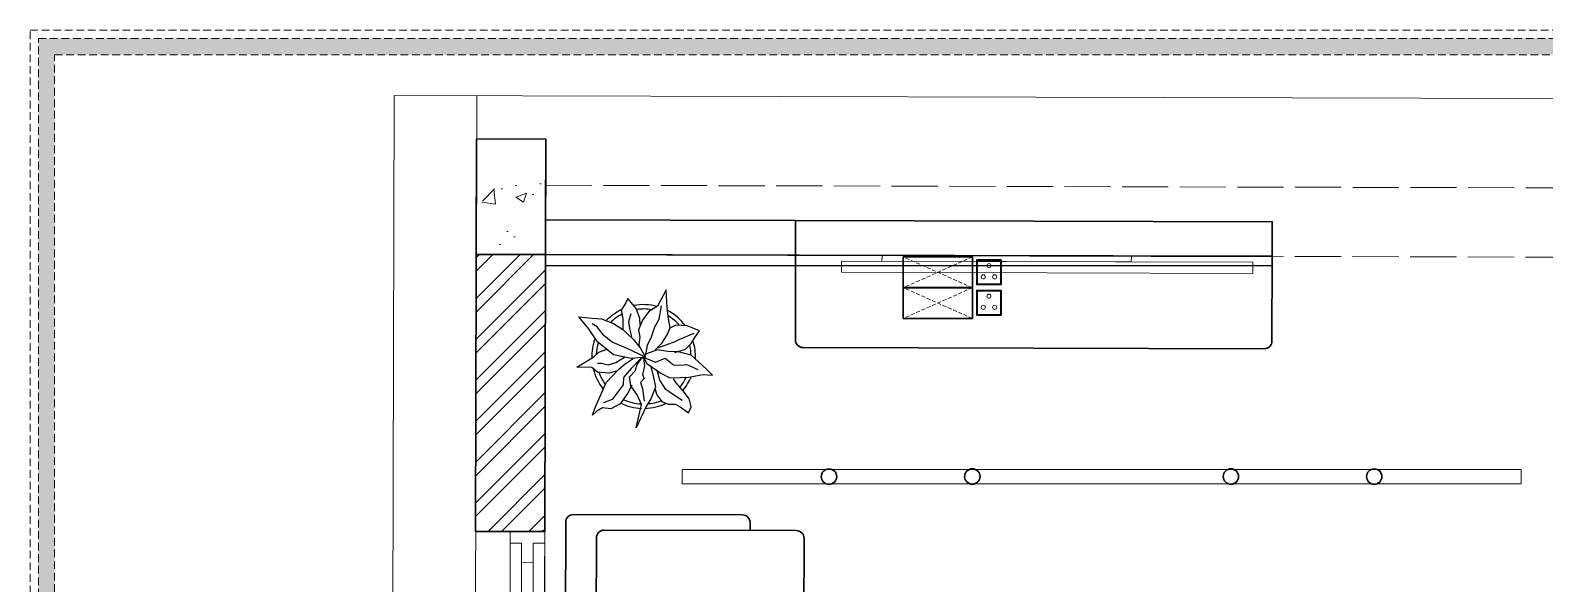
# Model space of a CAD drawing. Header units: millimetres. Extents: x 35877 to 3066687, y -650199 to -40525.
# Drawn here: x 149567.6 to 149764.6, y -179238.3 to -179166.4 of the extents above; entities that cross this region are included whole.
import ezdxf

# ---------------------------------------------------------------- set-up
doc = ezdxf.new("R2010")
doc.units = ezdxf.units.MM
doc.header["$MEASUREMENT"] = 0
for name, pattern in [('ACAD_ISO02W100', [15, 12, -3]), ('DASHED', [0.75, 0.5, -0.25]), ('DASHED2', [0.375, 0.25, -0.125]), ('DASHEDX2', [1.5, 1, -0.5])]:
    doc.linetypes.add(name, pattern=pattern)
doc.layers.add('AR HATCH-7', color=7, linetype='Continuous')
for name, color, linetype, lineweight in [('COLUMN', 1, 'Continuous', 30), ('Dimension', 10, 'DASHEDX2', 20), ('el', 7, 'Continuous', 20), ('ELEC-wires', 1, 'DASHED2', 13), ('FIRST FLOOR ( DW_RAIL )', 7, 'Continuous', 9), ('FURNITURE', 32, 'Continuous', 9), ('FURNITURE-1', 252, 'Continuous', 13), ('GROUND FLOOR', 7, 'Continuous', 9), ('GROUND FLOOR  ( PLINE )', 251, 'Continuous', 30), ('GROUND FLOOR ( DW_RAIL )', 7, 'Continuous', 9), ('hatch-rcc', 251, 'Continuous', 9), ('Labelling', 1, 'Continuous', 25)]:
    doc.layers.add(name, color=color, linetype=linetype, lineweight=lineweight)

# ---------------------------------------------------------------- blocks, each defined once
blk = doc.blocks.new('ARPLS010')
at = {"linetype": 'ByBlock'}
for p, q in [((0.121, 0.605), (-0.013, 0.459)), ((0.179, 0.666), (0.121, 0.605)), ((0.174, 0.573), (0.179, 0.666)), ((-0.278, 0.467), (-0.295, 0.42)), ((-0.248, 0.54), (-0.278, 0.467)), ((-0.182, 0.493), (-0.248, 0.54)), ((-0.222, 0.484), (-0.164, 0.347)), ((-0.125, 0.459), (-0.182, 0.493)), ((-0.072, 0.404), (-0.125, 0.459)), ((-0.013, 0.459), (-0.044, 0.336)), ((0.077, 0.412), (0.091, 0.447)), ((0.091, 0.447), (0.125, 0.522)), ((0.2, 0.432), (0.174, 0.573)), ((0.409, 0.44), (0.33, 0.38)), ((0.484, 0.459), (0.409, 0.44)), ((0.542, 0.434), (0.484, 0.459)), ((-0.295, 0.42), (-0.302, 0.309)), ((-0.302, 0.309), (-0.276, 0.258)), ((-0.164, 0.347), (-0.139, 0.295)), ((-0.139, 0.295), (-0.08, 0.131)), ((-0.038, 0.302), (-0.072, 0.404)), ((-0.044, 0.336), (-0.049, 0.232)), ((0.082, 0.358), (0.077, 0.412)), ((0.08, 0.288), (0.082, 0.358)), ((0.203, 0.352), (0.2, 0.432)), ((0.204, 0.254), (0.203, 0.352)), ((0.252, 0.313), (0.216, 0.287)), ((0.33, 0.38), (0.252, 0.313)), ((0.425, 0.373), (0.356, 0.269)), ((0.459, 0.303), (0.485, 0.354)), ((0.459, 0.236), (0.459, 0.303)), ((0.485, 0.354), (0.533, 0.42)), ((0.533, 0.42), (0.542, 0.434)), ((-0.469, 0.226), (-0.643, 0.216)), ((-0.643, 0.216), (-0.485, 0.134)), ((-0.359, 0.148), (-0.49, 0.172)), ((-0.362, 0.24), (-0.469, 0.226)), ((-0.278, 0.254), (-0.362, 0.24)), ((-0.287, 0.106), (-0.359, 0.148)), ((-0.21, 0.227), (-0.278, 0.254)), ((-0.132, 0.18), (-0.21, 0.227)), ((-0.063, 0.111), (-0.132, 0.18)), ((-0.049, 0.232), (-0.065, 0.135)), ((0.015, 0.209), (0.08, 0.288)), ((0.056, 0.114), (0.015, 0.209)), ((0.068, 0.032), (0.16, 0.165)), ((0.227, 0.157), (0.132, 0.131)), ((0.16, 0.165), (0.204, 0.254)), ((0.318, 0.213), (0.227, 0.157)), ((0.356, 0.269), (0.318, 0.213)), ((0.368, 0.128), (0.432, 0.176)), ((0.432, 0.176), (0.459, 0.236)), ((-0.485, 0.134), (-0.433, 0.051)), ((-0.433, 0.051), (-0.349, -0.011)), ((-0.18, 0.073), (-0.287, 0.106)), ((-0.111, 0.036), (-0.18, 0.073)), ((-0.013, 0.022), (-0.111, 0.036)), ((-0.084, -0.034), (0.007, 0.018)), ((0.003, 0.011), (-0.076, -0.16)), ((-0.065, 0.135), (-0.024, 0.018)), ((-0.024, 0.018), (0.009, 0.005)), ((0.006, -0.002), (0.068, 0.032)), ((0.007, 0.018), (0.02, -0.121)), ((0.009, 0.005), (0.056, 0.114)), ((0.017, -0.002), (0.091, 0.009)), ((0.088, 0.065), (0.187, 0.091)), ((0.091, 0.009), (0.173, -0.011)), ((0.173, -0.011), (0.212, 0.004)), ((0.187, 0.091), (0.297, 0.116)), ((0.212, 0.004), (0.252, -0.03)), ((0.297, 0.116), (0.408, 0.071)), ((0.309, 0.109), (0.368, 0.128)), ((0.309, -0.01), (0.43, 0.006)), ((0.408, 0.071), (0.482, 0.024)), ((0.482, 0.024), (0.689, -0.072)), ((-0.464, -0.073), (-0.558, -0.152)), ((-0.366, -0.036), (-0.464, -0.073)), ((-0.336, -0.142), (-0.413, -0.121)), ((-0.306, -0.033), (-0.366, -0.036)), ((-0.349, -0.011), (-0.256, -0.05)), ((-0.269, -0.135), (-0.336, -0.142)), ((-0.193, -0.113), (-0.269, -0.135)), ((-0.259, -0.2), (-0.168, -0.1)), ((-0.256, -0.05), (-0.185, -0.038)), ((-0.185, -0.038), (-0.114, -0.046)), ((-0.168, -0.1), (-0.084, -0.034)), ((-0.114, -0.046), (-0.093, -0.036)), ((0.02, -0.121), (-0.017, -0.291)), ((0.01, -0.014), (0.017, -0.002)), ((0.078, -0.064), (0.01, -0.014)), ((0.016, -0.023), (0.116, -0.122)), ((0.07, -0.179), (0.018, -0.1)), ((0.138, -0.083), (0.078, -0.064)), ((0.116, -0.122), (0.201, -0.195)), ((0.197, -0.135), (0.138, -0.083)), ((0.283, -0.123), (0.197, -0.135)), ((0.252, -0.03), (0.309, -0.01)), ((0.277, -0.114), (0.357, -0.156)), ((0.37, -0.064), (0.283, -0.123)), ((0.462, -0.021), (0.37, -0.064)), ((0.689, -0.072), (0.462, -0.021)), ((-0.558, -0.152), (-0.517, -0.172)), ((-0.517, -0.172), (-0.447, -0.216)), ((-0.447, -0.216), (-0.363, -0.202)), ((-0.363, -0.202), (-0.263, -0.2)), ((-0.363, -0.408), (-0.318, -0.29)), ((-0.318, -0.29), (-0.259, -0.2)), ((-0.017, -0.291), (-0.141, -0.446)), ((-0.076, -0.16), (-0.138, -0.304)), ((0.059, -0.27), (0.005, -0.185)), ((0.08, -0.342), (0.059, -0.27)), ((0.121, -0.239), (0.07, -0.179)), ((0.184, -0.299), (0.121, -0.239)), ((0.141, -0.261), (0.16, -0.336)), ((0.201, -0.195), (0.272, -0.198)), ((0.272, -0.198), (0.311, -0.225)), ((0.311, -0.225), (0.415, -0.304)), ((0.357, -0.156), (0.455, -0.226)), ((0.455, -0.226), (0.503, -0.317)), ((-0.368, -0.496), (-0.363, -0.408)), ((-0.199, -0.38), (-0.287, -0.45)), ((-0.138, -0.304), (-0.199, -0.38)), ((-0.042, -0.432), (-0.071, -0.352)), ((0.002, -0.48), (-0.042, -0.432)), ((0.064, -0.446), (0.066, -0.407)), ((0.066, -0.407), (0.08, -0.342)), ((0.16, -0.336), (0.15, -0.445)), ((0.252, -0.362), (0.184, -0.299)), ((0.376, -0.416), (0.252, -0.362)), ((0.502, -0.472), (0.376, -0.416)), ((0.415, -0.304), (0.447, -0.388)), ((0.503, -0.317), (0.494, -0.398)), ((0.494, -0.398), (0.528, -0.452)), ((-0.382, -0.625), (-0.368, -0.496)), ((-0.269, -0.533), (-0.382, -0.625)), ((-0.287, -0.45), (-0.314, -0.498)), ((-0.141, -0.446), (-0.269, -0.533)), ((0.104, -0.646), (0.002, -0.48)), ((0.106, -0.5), (0.104, -0.646)), ((0.15, -0.445), (0.106, -0.5)), ((0.567, -0.494), (0.502, -0.472)), ((0.528, -0.452), (0.567, -0.494))]:
    blk.add_line(p, q, dxfattribs=at)
for radius, start, end in [(0.5, 87.2367, 107.9154), (0.458, 91.6596, 104.0784), (0.5, 49.0791, 67.0324), (0.5, 126.2799, 152.7042), (0.458, 130.7647, 148.9789), (0.458, 49.8461, 63.9764), (0.458, 5.0517, 21.9108), (0.5, 1.3782, 25.7565), (0.5, 164.9216, 191.0302), (0.458, 169.9629, 188.6517), (0.458, 334.5625, 357.1532), (0.5, 333.6991, 357.5577), (0.5, 205.1623, 226.3204), (0.458, 207.232, 224.0819), (0.458, 252.8522, 267.711), (0.5, 283.5324, 308.8712), (0.458, 289.266, 306.1107), (0.5, 249.553, 272.4234)]:
    blk.add_arc((0, 0), radius, start, end, dxfattribs=at)
blk = doc.blocks.new('living')
at = {"layer": 'FURNITURE', "color": 9, "lineweight": 30, "true_color": 0xc7c8ca, "transparency": 33554687}
for p, q in [((147725.81, -179478.04, 0.05), (147747.81, -179478.09, 0.05)), ((147724.74, -179505.03, 0.05), (147724.81, -179479.03, 0.05)), ((147729.81, -179480.05, 0.05), (147754.81, -179480.11, 0.05)), ((147748.81, -179479.1, 0.05), (147748.81, -179480.1, 0.05)), ((147728.75, -179503.04, 0.05), (147728.81, -179481.04, 0.05)), ((147755.81, -179481.11, 0.05), (147755.75, -179503.11, 0.05)), ((147841.91, -179491.58, 0.05), (147841.9, -179494.58, 0.05)), ((147842.91, -179490.58, 0.05), (147863.91, -179490.63, 0.05)), ((147864.91, -179491.64, 0.05), (147864.67, -179581.68, 0.05)), ((147834.84, -179525.56, 0.05), (147834.91, -179495.56, 0.05)), ((147856.9, -179494.62, 0.05), (147835.91, -179494.56, 0.05)), ((147859.9, -179494.62, 0.05), (147856.9, -179494.62, 0.05)), ((147860.9, -179495.63, 0.05), (147860.68, -179577.67, 0.05)), ((147729.75, -179504.05, 0.05), (147732.75, -179504.05, 0.05)), ((147732.75, -179504.05, 0.05), (147754.75, -179504.11, 0.05)), ((147748.74, -179505.1, 0.05), (147748.75, -179504.1, 0.05)), ((147747.74, -179506.09, 0.05), (147725.74, -179506.04, 0.05)), ((147724.93, -179535.55, 0.05), (147724.73, -179509.53, 0.05)), ((147725.74, -179508.54, 0.05), (147747.74, -179508.59, 0.05)), ((147748.73, -179509.6, 0.05), (147748.73, -179510.6, 0.05)), ((147728.67, -179533.54, 0.05), (147728.73, -179511.54, 0.05)), ((147729.73, -179510.55, 0.05), (147754.73, -179510.61, 0.05)), ((147755.73, -179511.61, 0.05), (147755.67, -179533.61, 0.05)), ((147835.84, -179523.57, 0.05), (147860.83, -179523.63, 0.05)), ((147834.84, -179524.56, 0.05), (147834.77, -179554.54, 0.05)), ((147729.67, -179534.55, 0.05), (147732.67, -179534.55, 0.05)), ((147732.67, -179534.55, 0.05), (147754.67, -179534.61, 0.05)), ((147748.93, -179535.61, 0.05), (147748.67, -179534.6, 0.05)), ((147747.93, -179536.61, 0.05), (147725.93, -179536.55, 0.05)), ((147776.75, -179553.04, 0.05), (147776.75, -179578.45, 0.05)), ((147777.25, -179552.55, 0.05), (147805.32, -179552.57, 0.05)), ((147805.71, -179578.52, 0.05), (147805.78, -179553.06, 0.05)), ((147806.28, -179552.57, 0.05), (147860.75, -179552.6, 0.05)), ((147834.7, -179577.6, 0.05), (147834.77, -179554.54, 0.05)), ((147772.67, -179581.44, 0.05), (147772.73, -179560.54, 0.05)), ((147776.73, -179559.55, 0.05), (147773.73, -179559.54, 0.05)), ((147859.68, -179578.67, 0.05), (147776.75, -179578.45, 0.05)), ((147721.81, -179585.25, 0.05), (147721.83, -179579.67, 0.05)), ((147721.83, -179579.67, 0.05), (147867.06, -179579.61, 0.05)), ((147863.67, -179582.68, 0.05), (147773.67, -179582.44, 0.05)), ((147721.81, -179585.25, 0.05), (147867.05, -179585.62, 0.05))]:
    blk.add_line(p, q, dxfattribs=at)
at = {"layer": 'FURNITURE', "color": 9, "lineweight": 30, "true_color": 0xc7c8ca, "transparency": 33554687, "elevation": 0.05}
for points in [[(147754.71, -179439.83), (147816.73, -179439.99), (147816.72, -179444.49), (147754.7, -179444.33), (147754.7, -179444.33)], [(147869.32, -179579.63), (147869.32, -179579.63)]]:
    blk.add_lwpolyline(points, dxfattribs=at)
at = {"layer": 'FURNITURE', "color": 9, "lineweight": 25, "true_color": 0xc7c8ca, "transparency": 33554687, "elevation": 0.05}
blk.add_lwpolyline([(147722.18, -179444.25), (147816.72, -179444.49), (147816.72, -179445.73), (147722.18, -179445.73)], close=True, dxfattribs=at)
at = {"layer": 'FURNITURE', "color": 9, "lineweight": 30, "true_color": 0xc7c8ca, "transparency": 33554687, "elevation": 0.05}
blk.add_lwpolyline([(147816.69, -179455.48), (147816.72, -179444.48), (147754.72, -179444.33), (147754.69, -179455.33, 0.414214), (147755.69, -179456.33), (147815.69, -179456.48, 0.414214)], format="xyb", close=True, dxfattribs=at)
blk.add_lwpolyline([(147866.06, -179489.62), (147867.06, -179489.62), (147867.06, -179579.62), (147866.06, -179579.62)], close=True, dxfattribs=at)
at = {"layer": 'FURNITURE', "color": 9, "true_color": 0xc7c8ca, "transparency": 33554687}
blk.add_circle((147809.34, -179521.1, 0.12), 12, dxfattribs=at)
at = {"layer": 'FURNITURE', "color": 9, "lineweight": 30, "true_color": 0xc7c8ca, "transparency": 33554687}
for centre, radius, start, end in [((147725.81, -179479.04, 0.05), 1, 89.852, 179.852), ((147747.81, -179479.09, 0.05), 1, 359.852, 89.852), ((147729.81, -179481.05, 0.05), 1, 89.852, 179.852), ((147754.81, -179481.11, 0.05), 1, 359.852, 89.852), ((147842.91, -179491.58, 0.05), 1, 89.852, 179.852), ((147863.91, -179491.63, 0.05), 1, 359.852, 89.852), ((147835.91, -179495.56, 0.05), 1, 89.852, 179.852), ((147859.9, -179495.62, 0.05), 1, 359.852, 89.852), ((147729.75, -179503.05, 0.05), 1, 179.852, 269.852), ((147754.75, -179503.11, 0.05), 1, 269.852, 359.852), ((147725.74, -179505.04, 0.05), 1, 179.852, 269.852), ((147747.74, -179505.09, 0.05), 1, 269.852, 359.852), ((147725.73, -179509.54, 0.05), 1, 89.852, 179.852), ((147747.73, -179509.59, 0.05), 1, 359.852, 89.852), ((147729.73, -179511.55, 0.05), 1, 89.852, 179.852), ((147754.73, -179511.61, 0.05), 1, 359.852, 89.852), ((147835.84, -179522.57, 0.05), 1, 179.852, 269.852), ((147835.84, -179524.57, 0.05), 1, 89.852, 179.852), ((147729.67, -179533.55, 0.05), 1, 179.852, 269.852), ((147754.67, -179533.61, 0.05), 1, 269.852, 359.852), ((147725.93, -179535.55, 0.05), 1, 179.852, 269.852), ((147747.93, -179535.61, 0.05), 1, 269.852, 359.852), ((147777.25, -179553.05, 0.05), 0.5, 89.852, 179.852), ((147805.28, -179553.06, 0.05), 0.5, 359.852, 89.852), ((147806.28, -179553.07, 0.05), 0.5, 89.852, 179.852), ((147835.76, -179553.59, 0.05), 1, 89.852, 179.852), ((147835.77, -179551.59, 0.05), 1, 179.852, 269.852), ((147773.73, -179560.54, 0.05), 1, 89.852, 179.852), ((147835.7, -179577.6, 0.05), 1, 179.852, 269.852), ((147835.7, -179577.6, 0.05), 1, 179.852, 269.852), ((147859.68, -179577.67, 0.05), 1, 269.852, 359.852), ((147773.67, -179581.44, 0.05), 1, 179.852, 269.852), ((147863.67, -179581.68, 0.05), 1, 269.852, 359.852)]:
    blk.add_arc(centre, radius, start, end, dxfattribs=at)
at = {"layer": 'FURNITURE', "color": 9, "true_color": 0xc7c8ca, "transparency": 33554687}
blk.add_arc((147803.94, -179510.39, 0.12), 7.31, 9.0498, 224.5323, dxfattribs=at)
blk = doc.blocks.new('6616')
at = {"color": 242, "linetype": 'DASHED', "true_color": 0xcd2027}
for p, q in [((386784.79, -36915.77), (386775.78, -36911.78)), ((386784.79, -36911.78), (386775.78, -36915.77))]:
    blk.add_line(p, q, dxfattribs=at)
at = {"layer": 'ELEC-wires', "color": 5, "linetype": 'ByBlock', "lineweight": 30, "ltscale": 4}
blk.add_lwpolyline([(386775.78, -36911.78), (386784.79, -36911.78), (386784.79, -36915.77), (386775.78, -36915.77)], close=True, dxfattribs=at)
blk = doc.blocks.new('erfer')
at = {"layer": 'hatch-rcc', "lineweight": 30}
blk.add_lwpolyline([(1905.9, -1304.21), (1908.38, -1304.21), (1908.38, -1306.73), (1905.9, -1306.73)], close=True, dxfattribs=at)
at = {"layer": 'hatch-rcc'}
blk.add_lwpolyline([(1905.96, -1304.28), (1908.31, -1304.28), (1908.31, -1306.66), (1905.96, -1306.66)], close=True, dxfattribs=at)
for centre in [(1907.14, -1304.81), (1906.56, -1305.95), (1907.72, -1305.95)]:
    blk.add_circle(centre, 0.211, dxfattribs=at)

msp = doc.modelspace()

# ---------------------------------------------------------------- hatches: boundary and pattern name
at = {"layer": 'AR HATCH-7', "lineweight": 0, "true_color": 0x939598, "transparency": 33554687}
h = msp.add_hatch(dxfattribs=at)
h.set_pattern_fill('ANSI32', color=252, scale=10)
h.set_pattern_definition([(45, (1772.658, 1729.285), (-2.65165043, 2.65165043), []), (45, (1774.4258, 1729.285), (-2.65165043, 2.65165043), [])])
h.paths.add_polyline_path([(149634.32, -179302.529), (149629.82, -179302.517), (149625.32, -179302.506), (149625.248, -179330.506), (149634.248, -179330.529)])
h.paths.add_polyline_path([(149634.597, -179195.529), (149625.597, -179195.506), (149625.504, -179231.506), (149634.504, -179231.529)])
h.paths.add_polyline_path([(149634.608, -179191.029), (149634.597, -179195.529)])
at = {"layer": 'Dimension', "true_color": 0xd39e00, "transparency": 33554687}
h = msp.add_hatch(color=42, dxfattribs=at)
h.paths.add_polyline_path([(149568.634, -179167.457), (149568.634, -179379.483), (149869.861, -179379.483), (149869.861, -179167.457)])
h.paths.add_polyline_path([(149570.748, -179169.571), (149867.747, -179169.571), (149867.747, -179377.369), (149570.748, -179377.369)], flags=16)
at = {"layer": 'FURNITURE-1', "lineweight": 0, "true_color": 0xc7c8ca, "transparency": 33554687}
h = msp.add_hatch(dxfattribs=at)
h.set_pattern_fill('AR-CONC', color=9, scale=2)
h.set_pattern_definition([(50, (1772.658, 1729.285), (14.34520365, -1.2550427), [1.5, -16.5]), (355, (1772.658, 1729.285), (-2.7750267, 15.0438427), [1.2, -13.2]), (100.4514445, (1773.853, 1729.18), (11.5701769, 13.7887998), [1.2748038, -14.0228422]), (46.1842, (1772.658, 1733.285), (21.3448266, -3.3103856), [2.25, -24.75]), (96.635635, (1774.437, 1733.01), (18.693239, 19.482372), [1.9122068, -21.0342752]), (351.184164, (1772.658, 1733.285), (18.693239, 19.482372), [1.8, -19.8]), (21, (1774.658, 1732.285), (11.93814104, -8.0523778), [1.5, -16.5]), (326, (1774.658, 1732.285), (4.8663066, 14.5030009), [1.2, -13.2]), (71.451445, (1775.653, 1731.614), (16.8044475, 6.45062306), [1.2748038, -14.0228422]), (37.5, (1772.658, 1729.285), (0.24319711, 6.65787708), [0, -13.04, 0, -13.4, 0, -13.25]), (7.5, (1772.658, 1729.285), (5.26139075, 7.88823424), [0, -7.64, 0, -12.74, 0, -5.05]), (327.5, (1768.198, 1729.285), (10.67644872, -0.45109743), [0, -5, 0, -15.6, 0, -20.7]), (317.5, (1766.198, 1729.285), (11.6637234, 2.00209965), [0, -6.5, 0, -10.36, 0, -14.7])])
h.paths.add_polyline_path([(149634.248, -179330.529), (149625.248, -179330.506), (149625.209, -179345.505), (149634.209, -179345.529), (149634.219, -179341.529), (149634.23, -179337.529)])
h.paths.add_polyline_path([(149634.635, -179180.529), (149625.635, -179180.506), (149625.597, -179195.506), (149634.597, -179195.529)])
h.paths.add_polyline_path([(149784.48, -179240.917), (149779.48, -179240.904), (149779.439, -179256.904), (149784.439, -179256.904)])
h.paths.add_polyline_path([(149694.943, -179230.43), (149726.569, -179230.511)])

# ---------------------------------------------------------------- linework, layer by layer
at = {"lineweight": 9, "transparency": 33554687, "elevation": 0.238}
for points in [[(149726.634, -179197.98), (149726.638, -179196.533), (149673.094, -179196.395), (149673.091, -179197.841)], [(149710.813, -179196.492), (149710.815, -179195.726), (149678.378, -179195.642), (149678.376, -179196.408)]]:
    msp.add_lwpolyline(points, close=True, dxfattribs=at)
at = {"layer": 'COLUMN', "transparency": 33554687, "elevation": 0.238}
msp.add_lwpolyline([(149625.635, -179180.506), (149634.635, -179180.529), (149634.597, -179195.529), (149625.597, -179195.506)], close=True, dxfattribs=at)
at = {"layer": 'Dimension', "color": 42, "true_color": 0xd39e00, "transparency": 33554687, "elevation": 0.238}
for points in [[(149567.577, -179166.4), (149870.918, -179166.4), (149870.918, -179380.54), (149567.577, -179380.54)], [(149568.634, -179167.457), (149869.861, -179167.457), (149869.861, -179379.483), (149568.634, -179379.483)], [(149570.748, -179169.571), (149867.747, -179169.571), (149867.747, -179377.369), (149570.748, -179377.369)]]:
    msp.add_lwpolyline(points, close=True, dxfattribs=at)
at = {"layer": 'FIRST FLOOR ( DW_RAIL )', "lineweight": 0, "transparency": 33554687, "elevation": 0.238}
msp.add_lwpolyline([(149614.922, -179174.853), (149798.515, -179175.327), (149798.035, -179361.037), (149614.442, -179360.562)], close=True, dxfattribs=at)
at = {"layer": 'FURNITURE', "color": 18, "lineweight": 30, "true_color": 0x000000, "transparency": 33554687}
for p, q in [((149667.136, -179191.114, 0.238), (149634.608, -179191.029, 0.238)), ((149667.136, -179191.115, 0.238), (149667.125, -179195.623, 0.287)), ((149667.54, -179195.614, 0.238), (149634.597, -179195.529, 0.238))]:
    msp.add_line(p, q, dxfattribs=at)
at = {"layer": 'FURNITURE', "color": 1, "lineweight": 0, "transparency": 33554687, "elevation": 0.238}
msp.add_lwpolyline([(149652.376, -179223.446), (149761.519, -179223.446), (149761.519, -179225.322), (149652.376, -179225.322)], close=True, dxfattribs=at)
at = {"layer": 'FURNITURE', "color": 240, "lineweight": 30, "true_color": 0xed1f24, "transparency": 33554687}
for centre in [(149671.481, -179224.384, 0.238), (149690.129, -179224.371, 0.238), (149723.766, -179224.371, 0.238), (149742.414, -179224.384, 0.238)]:
    msp.add_circle(centre, 1, dxfattribs=at)
at = {"layer": 'GROUND FLOOR', "transparency": 33554687}
for p, q in [((149625.65, -179174.881, 0.238), (149625.209, -179345.505, 0.238)), ((149667.552, -179191.114, 0.238), (149634.608, -179191.029, 0.238)), ((149634.597, -179195.529, 0.238), (149634.209, -179345.529, 0.238))]:
    msp.add_line(p, q, dxfattribs=at)
at = {"layer": 'GROUND FLOOR  ( PLINE )', "transparency": 33554687, "elevation": 0.238}
msp.add_lwpolyline([(149634.597, -179195.529), (149634.597, -179195.53), (149634.608, -179191.03), (149634.608, -179191.029), (149634.635, -179180.529), (149625.635, -179180.506), (149625.504, -179231.506), (149634.504, -179231.529)], close=True, dxfattribs=at)
at = {"layer": 'GROUND FLOOR ( DW_RAIL )', "transparency": 33554687, "elevation": 0.238}
msp.add_lwpolyline([(149634.32, -179302.529), (149634.324, -179301.029), (149632.824, -179301.025), (149632.825, -179300.525), (149631.325, -179300.521), (149631.493, -179235.521), (149632.993, -179235.525), (149633, -179233.025), (149634.5, -179233.029), (149634.504, -179231.529), (149630.004, -179231.517), (149630, -179233.017), (149631.5, -179233.021), (149631.493, -179235.521), (149632.993, -179235.525), (149632.825, -179300.525), (149631.325, -179300.521), (149631.324, -179301.021), (149629.824, -179301.017), (149629.82, -179302.517), (149634.32, -179302.529), (149634.504, -179231.529), (149630.004, -179231.517), (149629.82, -179302.517)], close=True, dxfattribs=at)
at = {"layer": 'Labelling', "color": 251, "linetype": 'ACAD_ISO02W100', "lineweight": 0, "ltscale": 0.5, "true_color": 0x636466, "transparency": 33554687}
for p, q in [((149634.626, -179186.529, 0.238), (149798.491, -179186.953, 0.238)), ((149634.603, -179195.529, 0.238), (149798.468, -179195.953, 0.238))]:
    msp.add_line(p, q, dxfattribs=at)

# ---------------------------------------------------------------- block references
at = {"transparency": 33554687, "xscale": 13.47973786482115, "yscale": 13.47973786482115, "zscale": 13.47973786482115, "rotation": 269.9584527425964}
msp.add_blockref('ARPLS010', (149647.372, -179208.782, 0.238), dxfattribs=at)
at = {"layer": 'el', "color": 1, "transparency": 33554687, "xscale": -1, "rotation": 180.0000000001202}
for p in [(-237094.639, -216111.619, 0.238), (-237094.639, -216115.606, 0.238)]:
    msp.add_blockref('6616', p, dxfattribs=at)
at = {"layer": 'FURNITURE', "color": 18, "lineweight": 0, "true_color": 0x000000, "transparency": 33554687}
msp.add_blockref('living', (1912.422, 248.717, 0.188), dxfattribs=at)
at = {"layer": 'FURNITURE-1', "transparency": 33554687, "xscale": -1.272967473233861, "yscale": 1.272967473233861, "zscale": 1.272967473233861}
for p in [(152120.015, -177536.004, 0.238), (152120.015, -177539.969, 0.238)]:
    msp.add_blockref('erfer', p, dxfattribs=at)

doc.saveas('drawing.dxf')
